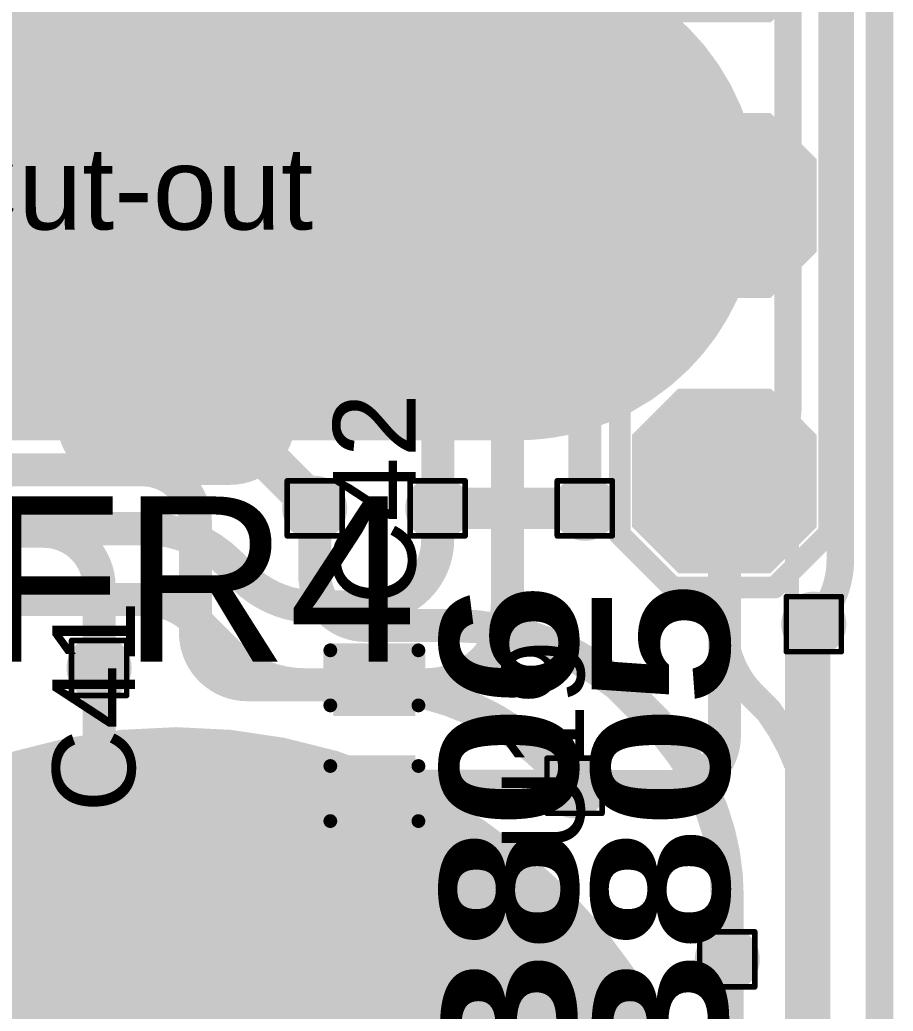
# Model space of a CAD drawing. Header units: inches. Extents: x -17 to 443, y -40 to 218.
# Drawn here: x 3.26 to 11.32, y 6.11 to 15.25 of the extents above; entities that cross this region are included whole.
import ezdxf

# ---------------------------------------------------------------- set-up
doc = ezdxf.new("R2010")
doc.units = ezdxf.units.IN
for name, color, linetype in [('Board Outline', 216, 'Continuous'), ('Bottom Layer', 5, 'Continuous'), ('Bottom Overlay', 54, 'Continuous'), ('Bottom Paste', 16, 'Continuous'), ('Bottom Solder', 6, 'Continuous'), ('Drill Drawing', 1, 'Continuous'), ('Fabrication', 76, 'Continuous'), ('Top Layer', 1, 'Continuous'), ('Top Overlay', 2, 'Continuous'), ('Top Paste', 8, 'Continuous'), ('Top Solder', 216, 'Continuous'), ('Via Holes', 16, 'Continuous')]:
    doc.layers.add(name, color=color, linetype=linetype)
doc.styles.add('Arial', font='', dxfattribs={"height": 0.2})
doc.styles.add('Arial Black_Bold', font='', dxfattribs={"height": 0.2})
doc.styles.get('Arial').set_extended_font_data('Arial')
doc.styles.get('Arial Black_Bold').set_extended_font_data('Arial Black', bold=True)

# ---------------------------------------------------------------- blocks, each defined once
blk = doc.blocks.new('SEMG_PAD_B_64')
at = {"layer": 'Bottom Layer'}
h = blk.add_hatch(color=5, dxfattribs=at)
edge = h.paths.add_edge_path()
edge.add_arc((-2.794e-05, 9.987183479999999), 5.00000016, 0, 360)
h = blk.add_hatch(color=5, dxfattribs=at)
edge = h.paths.add_edge_path()
edge.add_arc((-3.14997338, 0.0128143), 2.09999834, 90, 270)
edge.add_line((-3.14997338, -2.08718404), (3.150029259999999, -2.08718404))
edge.add_arc((3.15002926, 0.0128143), 2.09999834, 270, 450)
edge.add_line((3.15002926, 2.11281264), (-3.14997338, 2.11281264))
at = {"layer": 'Bottom Paste'}
h = blk.add_hatch(color=16, dxfattribs=at)
edge = h.paths.add_edge_path()
edge.add_arc((-2.794e-05, 9.987183479999999), 5.00000016, 0, 360)
h = blk.add_hatch(color=16, dxfattribs=at)
edge = h.paths.add_edge_path()
edge.add_arc((-3.14997338, 0.0128143), 2.09999834, 90, 270)
edge.add_line((-3.14997338, -2.08718404), (3.150029259999999, -2.08718404))
edge.add_arc((3.15002926, 0.0128143), 2.09999834, 270, 450)
edge.add_line((3.15002926, 2.11281264), (-3.14997338, 2.11281264))
at = {"layer": 'Bottom Solder'}
h = blk.add_hatch(color=6, dxfattribs=at)
edge = h.paths.add_edge_path()
edge.add_arc((-2.794e-05, 9.987183479999999), 5.10160016, 0, 360)
h = blk.add_hatch(color=6, dxfattribs=at)
edge = h.paths.add_edge_path()
edge.add_arc((-3.14997338, 0.0128143), 2.20159834, 90, 270)
edge.add_line((-3.14997338, -2.18878404), (3.150029259999999, -2.18878404))
edge.add_arc((3.15002926, 0.0128143), 2.20159834, 270, 450)
edge.add_line((3.15002926, 2.21441264), (-3.14997338, 2.21441264))
at = {"layer": 'Bottom Overlay', "const_width": 0.127}
blk.add_lwpolyline([(-5.68320682, 10.96571086), (-5.68320682, -10.9657134)], dxfattribs=at)
blk = doc.blocks.new('SOIC_8_70')
at = {"layer": 'Top Layer'}
for points in [[(-1.92499996, 2.2049994), (-1.92499996, 1.6050006), (-3.474999399999999, 1.6050006), (-3.474999399999999, 2.2049994)], [(3.474999399999999, 2.2049994), (3.474999399999999, 1.6050006), (1.92499996, 1.6050006), (1.92499996, 2.2049994)], [(-1.92499996, 0.9349994), (-1.92499996, 0.3350006), (-3.474999399999999, 0.3350006), (-3.474999399999999, 0.9349994)], [(3.474999399999999, 0.9349994), (3.474999399999999, 0.3350006), (1.92499996, 0.3350006), (1.92499996, 0.9349994)], [(-1.92499996, -0.3350006), (-1.92499996, -0.9349994), (-3.474999399999999, -0.9349994), (-3.474999399999999, -0.3350006)], [(3.474999399999999, -0.3350006), (3.474999399999999, -0.9349994), (1.92499996, -0.9349994), (1.92499996, -0.3350006)], [(-1.92499996, -1.6050006), (-1.92499996, -2.2049994), (-3.474999399999999, -2.2049994), (-3.474999399999999, -1.6050006)], [(3.474999399999999, -1.6050006), (3.474999399999999, -2.2049994), (1.92499996, -2.2049994), (1.92499996, -1.6050006)]]:
    blk.add_hatch(color=1, dxfattribs=at).paths.add_polyline_path(points)
at = {"layer": 'Top Overlay'}
blk.add_hatch(color=2, dxfattribs=at).paths.add_polyline_path([(-1.82916576, 1.57479492), (-1.49896576, 1.57479492), (-1.49896576, 2.23519492), (-1.82916576, 2.23519492)])
at = {"layer": 'Top Paste'}
for points in [[(-1.92499996, 2.2049994), (-1.92499996, 1.6050006), (-3.474999399999999, 1.6050006), (-3.474999399999999, 2.2049994)], [(3.474999399999999, 2.2049994), (3.474999399999999, 1.6050006), (1.92499996, 1.6050006), (1.92499996, 2.2049994)], [(-1.92499996, 0.9349994), (-1.92499996, 0.3350006), (-3.474999399999999, 0.3350006), (-3.474999399999999, 0.9349994)], [(3.474999399999999, 0.9349994), (3.474999399999999, 0.3350006), (1.92499996, 0.3350006), (1.92499996, 0.9349994)], [(-1.92499996, -0.3350006), (-1.92499996, -0.9349994), (-3.474999399999999, -0.9349994), (-3.474999399999999, -0.3350006)], [(3.474999399999999, -0.3350006), (3.474999399999999, -0.9349994), (1.92499996, -0.9349994), (1.92499996, -0.3350006)], [(-1.92499996, -1.6050006), (-1.92499996, -2.2049994), (-3.474999399999999, -2.2049994), (-3.474999399999999, -1.6050006)], [(3.474999399999999, -1.6050006), (3.474999399999999, -2.2049994), (1.92499996, -2.2049994), (1.92499996, -1.6050006)]]:
    blk.add_hatch(color=8, dxfattribs=at).paths.add_polyline_path(points)
at = {"layer": 'Top Solder'}
for points in [[(-1.82339996, 2.3065994), (-1.82339996, 1.5034006), (-3.5765994, 1.5034006), (-3.5765994, 2.3065994)], [(3.5765994, 2.3065994), (3.5765994, 1.5034006), (1.82339996, 1.5034006), (1.82339996, 2.3065994)], [(-1.82339996, 1.0365994), (-1.82339996, 0.2334006000000001), (-3.5765994, 0.2334005999999999), (-3.5765994, 1.0365994)], [(3.5765994, 1.0365994), (3.5765994, 0.2334006000000001), (1.82339996, 0.2334005999999999), (1.82339996, 1.0365994)], [(-1.82339996, -0.2334005999999999), (-1.82339996, -1.0365994), (-3.5765994, -1.0365994), (-3.5765994, -0.2334006000000001)], [(3.5765994, -0.2334005999999999), (3.5765994, -1.0365994), (1.82339996, -1.0365994), (1.82339996, -0.2334006000000001)], [(-1.82339996, -1.5034006), (-1.82339996, -2.3065994), (-3.5765994, -2.3065994), (-3.5765994, -1.5034006)], [(3.5765994, -1.5034006), (3.5765994, -2.3065994), (1.82339996, -2.3065994), (1.82339996, -1.5034006)]]:
    blk.add_hatch(color=216, dxfattribs=at).paths.add_polyline_path(points)
at = {"layer": 'Top Overlay', "const_width": 0.127}
for points in [[(-1.990598, 2.4892), (-1.990598, 2.3114)], [(-1.990598, 2.4892), (1.990598, 2.4892)], [(1.990598, 2.4892), (1.990598, 2.3114)], [(-3.759199999999999, 2.03199746), (-3.6322, 1.905)], [(-3.759199999999999, 2.03199746), (-3.759199999999999, 1.778)], [(-3.6322, 1.905), (-3.759199999999999, 1.778)], [(-1.990598, -2.3114), (-1.990598, -2.4892)], [(1.990598, -2.3114), (1.990598, -2.4892)], [(-1.990598, -2.4892), (1.990598, -2.4892)]]:
    blk.add_lwpolyline(points, dxfattribs=at)
at = {"layer": 'Top Overlay', "const_width": 0.0635}
for points in [[(-2.022348, 2.4892, 1), (-1.958848, 2.4892, 1)], [(-2.022348, 2.4892, 1), (-1.958848, 2.4892, 1)], [(1.958848, 2.4892, 1), (2.022348, 2.4892, 1)], [(1.958848, 2.4892, 1), (2.022348, 2.4892, 1)], [(-2.022348, 2.3114, 1), (-1.958848, 2.3114, 1)], [(1.958848, 2.3114, 1), (2.022348, 2.3114, 1)], [(-3.79095, 2.03199746, 1), (-3.72745, 2.03199746, 1)], [(-3.79095, 2.03199746, 1), (-3.72745, 2.03199746, 1)], [(-3.663949999999999, 1.905, 1), (-3.600449999999999, 1.905, 1)], [(-3.663949999999999, 1.905, 1), (-3.600449999999999, 1.905, 1)], [(-3.79095, 1.778, 1), (-3.72745, 1.778, 1)], [(-3.79095, 1.778, 1), (-3.72745, 1.778, 1)], [(-2.022348, -2.3114, 1), (-1.958848, -2.3114, 1)], [(1.958848, -2.3114, 1), (2.022348, -2.3114, 1)], [(-2.022348, -2.4892, 1), (-1.958848, -2.4892, 1)], [(-2.022348, -2.4892, 1), (-1.958848, -2.4892, 1)], [(1.958848, -2.4892, 1), (2.022348, -2.4892, 1)], [(1.958848, -2.4892, 1), (2.022348, -2.4892, 1)]]:
    blk.add_lwpolyline(points, format="xyb", close=True, dxfattribs=at)
blk = doc.blocks.new('T____P____SMD_3_P____204')
at = {"layer": 'Top Layer'}
h = blk.add_hatch(color=1, dxfattribs=at)
edge = h.paths.add_edge_path()
edge.add_arc((-0.50000154, 3.04000154), 0.499999, 90, 180)
edge.add_line((-1.00000054, 3.04000154), (-1.00000054, 2.03999846))
edge.add_arc((-0.50000154, 2.03999846), 0.499999, 180, 270)
edge.add_line((-0.5000015400000001, 1.53999946), (0.5000015399999999, 1.53999946))
edge.add_arc((0.50000154, 2.03999846), 0.499999, 270, 360)
edge.add_line((1.00000054, 2.03999846), (1.00000054, 3.04000154))
edge.add_arc((0.50000154, 3.04000154), 0.499999, 0, 90)
edge.add_line((0.50000154, 3.54000054), (-0.50000154, 3.54000054))
h = blk.add_hatch(color=1, dxfattribs=at)
edge = h.paths.add_edge_path()
edge.add_arc((-0.9999992699999999, 0), 1.00000054, 90, 270)
edge.add_line((-0.9999992700000001, -1.00000054), (0.9999992699999997, -1.00000054))
edge.add_arc((0.9999992699999999, 0), 1.00000054, 270, 450)
edge.add_line((0.99999927, 1.00000054), (-0.9999992699999998, 1.00000054))
h = blk.add_hatch(color=1, dxfattribs=at)
edge = h.paths.add_edge_path()
edge.add_arc((-0.50000154, -2.03999846), 0.499999, 90, 180)
edge.add_line((-1.00000054, -2.03999846), (-1.00000054, -3.04000154))
edge.add_arc((-0.50000154, -3.04000154), 0.499999, 180, 270)
edge.add_line((-0.5000015400000001, -3.54000054), (0.5000015399999999, -3.54000054))
edge.add_arc((0.50000154, -3.04000154), 0.499999, 270, 360)
edge.add_line((1.00000054, -3.04000154), (1.00000054, -2.03999846))
edge.add_arc((0.50000154, -2.03999846), 0.499999, 0, 90)
edge.add_line((0.50000154, -1.53999946), (-0.50000154, -1.53999946))
at = {"layer": 'Top Paste'}
h = blk.add_hatch(color=8, dxfattribs=at)
edge = h.paths.add_edge_path()
edge.add_arc((-0.50000154, 3.04000154), 0.499999, 90, 180)
edge.add_line((-1.00000054, 3.04000154), (-1.00000054, 2.03999846))
edge.add_arc((-0.50000154, 2.03999846), 0.499999, 180, 270)
edge.add_line((-0.5000015400000001, 1.53999946), (0.5000015399999999, 1.53999946))
edge.add_arc((0.50000154, 2.03999846), 0.499999, 270, 360)
edge.add_line((1.00000054, 2.03999846), (1.00000054, 3.04000154))
edge.add_arc((0.50000154, 3.04000154), 0.499999, 0, 90)
edge.add_line((0.50000154, 3.54000054), (-0.50000154, 3.54000054))
h = blk.add_hatch(color=8, dxfattribs=at)
edge = h.paths.add_edge_path()
edge.add_arc((-0.9999992699999999, 0), 1.00000054, 90, 270)
edge.add_line((-0.9999992700000001, -1.00000054), (0.9999992699999997, -1.00000054))
edge.add_arc((0.9999992699999999, 0), 1.00000054, 270, 450)
edge.add_line((0.99999927, 1.00000054), (-0.9999992699999998, 1.00000054))
h = blk.add_hatch(color=8, dxfattribs=at)
edge = h.paths.add_edge_path()
edge.add_arc((-0.50000154, -2.03999846), 0.499999, 90, 180)
edge.add_line((-1.00000054, -2.03999846), (-1.00000054, -3.04000154))
edge.add_arc((-0.50000154, -3.04000154), 0.499999, 180, 270)
edge.add_line((-0.5000015400000001, -3.54000054), (0.5000015399999999, -3.54000054))
edge.add_arc((0.50000154, -3.04000154), 0.499999, 270, 360)
edge.add_line((1.00000054, -3.04000154), (1.00000054, -2.03999846))
edge.add_arc((0.50000154, -2.03999846), 0.499999, 0, 90)
edge.add_line((0.50000154, -1.53999946), (-0.50000154, -1.53999946))
at = {"layer": 'Top Solder'}
h = blk.add_hatch(color=216, dxfattribs=at)
edge = h.paths.add_edge_path()
edge.add_arc((-0.50000154, 3.04000154), 0.601599, 90, 180)
edge.add_line((-1.10160054, 3.04000154), (-1.10160054, 2.03999846))
edge.add_arc((-0.50000154, 2.03999846), 0.601599, 180, 270)
edge.add_line((-0.5000015400000001, 1.43839946), (0.5000015399999999, 1.43839946))
edge.add_arc((0.50000154, 2.03999846), 0.601599, 270, 360)
edge.add_line((1.10160054, 2.03999846), (1.10160054, 3.04000154))
edge.add_arc((0.50000154, 3.04000154), 0.601599, 0, 90)
edge.add_line((0.50000154, 3.64160054), (-0.50000154, 3.64160054))
h = blk.add_hatch(color=216, dxfattribs=at)
edge = h.paths.add_edge_path()
edge.add_arc((-0.9999992699999999, 0), 1.10160054, 90, 270)
edge.add_line((-0.9999992700000001, -1.10160054), (0.9999992699999997, -1.10160054))
edge.add_arc((0.9999992699999999, 0), 1.10160054, 270, 450)
edge.add_line((0.99999927, 1.10160054), (-0.9999992699999998, 1.10160054))
h = blk.add_hatch(color=216, dxfattribs=at)
edge = h.paths.add_edge_path()
edge.add_arc((-0.50000154, -2.03999846), 0.601599, 90, 180)
edge.add_line((-1.10160054, -2.03999846), (-1.10160054, -3.04000154))
edge.add_arc((-0.50000154, -3.04000154), 0.601599, 180, 270)
edge.add_line((-0.5000015400000001, -3.64160054), (0.5000015399999999, -3.64160054))
edge.add_arc((0.50000154, -3.04000154), 0.601599, 270, 360)
edge.add_line((1.10160054, -3.04000154), (1.10160054, -2.03999846))
edge.add_arc((0.50000154, -2.03999846), 0.601599, 0, 90)
edge.add_line((0.50000154, -1.43839946), (-0.50000154, -1.43839946))
blk = doc.blocks.new('4_P___SMD_W____CON__205')
at = {"layer": 'Top Layer'}
for points in [[(5.455002424999999, 0.74999977), (4.705002654999999, 0.74999977), (4.33000277, 0.374999885), (4.33000277, -0.374999885), (4.705002654999999, -0.74999977), (5.455002424999999, -0.74999977), (5.830002309999999, -0.374999885), (5.830002309999999, 0.374999885)], [(7.994999885, 0.74999977), (7.245000115, 0.74999977), (6.870000229999999, 0.374999885), (6.870000229999999, -0.374999885), (7.245000115, -0.74999977), (7.994999885, -0.74999977), (8.36999977, -0.374999885), (8.36999977, 0.374999885)]]:
    blk.add_hatch(color=1, dxfattribs=at).paths.add_polyline_path(points)
at = {"layer": 'Top Paste'}
for points in [[(5.455002424999999, 0.74999977), (4.705002654999999, 0.74999977), (4.33000277, 0.374999885), (4.33000277, -0.374999885), (4.705002654999999, -0.74999977), (5.455002424999999, -0.74999977), (5.830002309999999, -0.374999885), (5.830002309999999, 0.374999885)], [(7.994999885, 0.74999977), (7.245000115, 0.74999977), (6.870000229999999, 0.374999885), (6.870000229999999, -0.374999885), (7.245000115, -0.74999977), (7.994999885, -0.74999977), (8.36999977, -0.374999885), (8.36999977, 0.374999885)]]:
    blk.add_hatch(color=8, dxfattribs=at).paths.add_polyline_path(points)
at = {"layer": 'Top Solder'}
for points in [[(2.965799885, 0.85159977), (2.114200115, 0.85159977), (1.68840023, 0.425799885), (1.68840023, -0.425799885), (2.114200115, -0.85159977), (2.965799885, -0.85159977), (3.39159977, -0.425799885), (3.39159977, 0.425799885)], [(5.505802425, 0.85159977), (4.654202655, 0.85159977), (4.22840277, 0.425799885), (4.22840277, -0.425799885), (4.654202655, -0.85159977), (5.505802425, -0.85159977), (5.93160231, -0.425799885), (5.93160231, 0.425799885)], [(8.045799885000001, 0.85159977), (7.194200115, 0.85159977), (6.76840023, 0.425799885), (6.76840023, -0.425799885), (7.194200115, -0.85159977), (8.045799885000001, -0.85159977), (8.47159977, -0.425799885), (8.47159977, 0.425799885)]]:
    blk.add_hatch(color=216, dxfattribs=at).paths.add_polyline_path(points)
at = {"layer": 'Top Overlay', "const_width": 0.1999996}
for points in [[(-0.37974016, 0.9652), (8.101990399999998, 0.9652025399999999)], [(8.60300032, 0.4641900799999999), (8.101990399999998, 0.9652025399999999)], [(8.60300032, -0.4787392), (8.60300032, 0.4641900799999999)], [(8.11653952, -0.9652), (8.60300032, -0.4787392)], [(8.11653952, -0.9652), (-0.49101248, -0.9652)]]:
    blk.add_lwpolyline(points, dxfattribs=at)
at = {"layer": 'Top Overlay', "const_width": 0.0999998}
for points in [[(8.051990499999999, 0.9652025399999999, 1), (8.1519903, 0.9652025399999999, 1)], [(8.051990499999999, 0.9652025399999999, 1), (8.1519903, 0.9652025399999999, 1)], [(8.553000419999998, 0.4641900799999999, 1), (8.65300022, 0.4641900799999999, 1)], [(8.553000419999998, 0.4641900799999999, 1), (8.65300022, 0.4641900799999999, 1)], [(8.553000419999998, -0.4787392, 1), (8.65300022, -0.4787392, 1)], [(8.553000419999998, -0.4787392, 1), (8.65300022, -0.4787392, 1)], [(8.066539619999999, -0.9652, 1), (8.16653942, -0.9652, 1)], [(8.066539619999999, -0.9652, 1), (8.16653942, -0.9652, 1)]]:
    blk.add_lwpolyline(points, format="xyb", close=True, dxfattribs=at)
blk = doc.blocks.new('C___0402_222')
at = {"layer": 'Top Layer'}
for points in [[(-0.6985, -0.3175), (-0.6985, 0.3175), (-0.2412999999999999, 0.3175), (-0.2413, -0.3175)], [(0.2412999999999999, -0.3175), (0.2413, 0.3175), (0.6985, 0.3175), (0.6985, -0.3175)]]:
    blk.add_hatch(color=1, dxfattribs=at).paths.add_polyline_path(points)
at = {"layer": 'Top Paste'}
for points in [[(-0.6985, -0.3175), (-0.6985, 0.3175), (-0.2412999999999999, 0.3175), (-0.2413, -0.3175)], [(0.2412999999999999, -0.3175), (0.2413, 0.3175), (0.6985, 0.3175), (0.6985, -0.3175)]]:
    blk.add_hatch(color=8, dxfattribs=at).paths.add_polyline_path(points)
at = {"layer": 'Top Solder'}
for points in [[(-0.7584998799999999, -0.37749988), (-0.7584998799999999, 0.37749988), (-0.18130012, 0.37749988), (-0.18130012, -0.37749988)], [(0.18130012, -0.37749988), (0.18130012, 0.37749988), (0.7584998799999999, 0.37749988), (0.7584998799999999, -0.37749988)]]:
    blk.add_hatch(color=216, dxfattribs=at).paths.add_polyline_path(points)
at = {"layer": 'Top Overlay', "const_width": 0.127}
for points in [[(-0.7874, 0.4064), (-0.7874, -0.4064)], [(-0.7874, 0.4064), (-0.2794, 0.4064)], [(0.2794, 0.4064), (0.7874, 0.4064)], [(0.7874, 0.4064), (0.7874, -0.4064)], [(-0.7874, -0.4064), (-0.2794, -0.4064)], [(0.2794, -0.4064), (0.7874, -0.4064)]]:
    blk.add_lwpolyline(points, dxfattribs=at)
at = {"layer": 'Top Overlay', "const_width": 0.0635}
for points in [[(-0.8191499999999999, 0.4064, 1), (-0.7556499999999999, 0.4064, 1)], [(-0.8191499999999999, 0.4064, 1), (-0.7556499999999999, 0.4064, 1)], [(-0.31115, 0.4064, 1), (-0.24765, 0.4064, 1)], [(0.24765, 0.4064, 1), (0.31115, 0.4064, 1)], [(0.7556499999999999, 0.4064, 1), (0.8191499999999999, 0.4064, 1)], [(0.7556499999999999, 0.4064, 1), (0.8191499999999999, 0.4064, 1)], [(-0.8191499999999999, -0.4064, 1), (-0.7556499999999999, -0.4064, 1)], [(-0.8191499999999999, -0.4064, 1), (-0.7556499999999999, -0.4064, 1)], [(-0.31115, -0.4064, 1), (-0.24765, -0.4064, 1)], [(0.24765, -0.4064, 1), (0.31115, -0.4064, 1)], [(0.7556499999999999, -0.4064, 1), (0.8191499999999999, -0.4064, 1)], [(0.7556499999999999, -0.4064, 1), (0.8191499999999999, -0.4064, 1)]]:
    blk.add_lwpolyline(points, format="xyb", close=True, dxfattribs=at)

msp = doc.modelspace()

# ---------------------------------------------------------------- hatches: boundary and pattern name
at = {"layer": 'Bottom Layer'}
h = msp.add_hatch(color=5, dxfattribs=at)
edge = h.paths.add_edge_path()
edge.add_arc((5.978204959999999, 10.74695082), 0.2999994, 0, 360)
h = msp.add_hatch(color=5, dxfattribs=at)
edge = h.paths.add_edge_path()
edge.add_arc((7.112934719999999, 10.74695082), 0.2999994, 0, 360)
h = msp.add_hatch(color=5, dxfattribs=at)
edge = h.paths.add_edge_path()
edge.add_arc((8.46992464, 10.74695082), 0.2999994, 0, 360)
h = msp.add_hatch(color=5, dxfattribs=at)
edge = h.paths.add_edge_path()
edge.add_arc((10.58302176, 9.67866746), 0.2999994, 0, 360)
h = msp.add_hatch(color=5, dxfattribs=at)
edge = h.paths.add_edge_path()
edge.add_arc((3.98873218, 9.274639819999999), 0.2999994, 0, 360)
h = msp.add_hatch(color=5, dxfattribs=at)
edge = h.paths.add_edge_path()
edge.add_arc((8.375619519999999, 8.188129420000001), 0.2999994, 0, 360)
h = msp.add_hatch(color=5, dxfattribs=at)
edge = h.paths.add_edge_path()
edge.add_arc((9.784486399999999, 6.5874773), 0.2999994, 0, 360)
at = {"layer": 'Top Layer'}
h = msp.add_hatch(color=1, dxfattribs=at)
edge = h.paths.add_edge_path()
edge.add_arc((5.978204959999999, 10.74695082), 0.2999994, 0, 360)
h = msp.add_hatch(color=1, dxfattribs=at)
edge = h.paths.add_edge_path()
edge.add_arc((7.112934719999999, 10.74695082), 0.2999994, 0, 360)
h = msp.add_hatch(color=1, dxfattribs=at)
edge = h.paths.add_edge_path()
edge.add_arc((8.46992464, 10.74695082), 0.2999994, 0, 360)
h = msp.add_hatch(color=1, dxfattribs=at)
edge = h.paths.add_edge_path()
edge.add_arc((10.58302176, 9.67866746), 0.2999994, 0, 360)
h = msp.add_hatch(color=1, dxfattribs=at)
edge = h.paths.add_edge_path()
edge.add_arc((3.98873218, 9.274639819999999), 0.2999994, 0, 360)
h = msp.add_hatch(color=1, dxfattribs=at)
edge = h.paths.add_edge_path()
edge.add_arc((8.375619519999999, 8.188129420000001), 0.2999994, 0, 360)
h = msp.add_hatch(color=1, dxfattribs=at)
edge = h.paths.add_edge_path()
edge.add_arc((9.784486399999999, 6.5874773), 0.2999994, 0, 360)
at = {"layer": 'Via Holes'}
h = msp.add_hatch(color=7, dxfattribs=at)
edge = h.paths.add_edge_path()
edge.add_arc((5.978204959999999, 10.74695082), 0.1499997, 0, 360)
h = msp.add_hatch(color=7, dxfattribs=at)
edge = h.paths.add_edge_path()
edge.add_arc((7.112934719999999, 10.74695082), 0.1499997, 0, 360)
h = msp.add_hatch(color=7, dxfattribs=at)
edge = h.paths.add_edge_path()
edge.add_arc((8.46992464, 10.74695082), 0.1499997, 0, 360)
h = msp.add_hatch(color=7, dxfattribs=at)
edge = h.paths.add_edge_path()
edge.add_arc((10.58302176, 9.67866746), 0.1499997, 0, 360)
h = msp.add_hatch(color=7, dxfattribs=at)
edge = h.paths.add_edge_path()
edge.add_arc((3.98873218, 9.274639819999999), 0.1499997, 0, 360)
h = msp.add_hatch(color=7, dxfattribs=at)
edge = h.paths.add_edge_path()
edge.add_arc((8.375619519999999, 8.188129420000001), 0.1499997, 0, 360)
h = msp.add_hatch(color=7, dxfattribs=at)
edge = h.paths.add_edge_path()
edge.add_arc((9.784486399999999, 6.5874773), 0.1499997, 0, 360)

# ---------------------------------------------------------------- linework, layer by layer
at = {"layer": 'Board Outline', "const_width": 0.127}
msp.add_lwpolyline([(11.18839012, 24.50406326), (11.18842568, 2.64831068)], dxfattribs=at)
msp.add_lwpolyline([(11.18839012, 24.50406326), (11.18842568, 2.64831068)], dxfattribs=at)
at = {"layer": 'Bottom Layer'}
for points, const_width in [([(10.82775584, 10.26950702), (10.82775584, 23.136987)], 0.254), ([(10.34515584, 11.69479246), (10.34515584, 16.9992929)], 0.254), ([(9.9969193, 11.0942501), (10.16675132, 11.26408212)], 0.254), ([(0.6334201199999999, 11.1017177), (4.39031126, 11.1017177)], 0.3048), ([(9.996726259999999, 11.09405706), (9.9969193, 11.0942501)], 0.254), ([(5.978204959999999, 10.13830586), (5.978204959999999, 10.74695082)], 0.3048), ([(7.112934719999999, 10.74695082), (8.46992464, 10.74695082)], 0.3809999999999999), ([(4.87773472, 9.59917308), (4.87773472, 10.61429424)], 0.3048), ([(-0.7983092999999999, 10.53503862), (3.47854016, 10.53503862)], 0.3048), ([(9.75855808, 9.65439776), (9.75855808, 10.51879532)], 0.254), ([(3.98873218, 9.274639819999999), (3.98873218, 10.0248466)], 0.3048), ([(6.44989312, 9.6666177), (7.242545839999999, 9.6666177)], 0.3048), ([(9.75855554, 9.65264008), (9.75855808, 9.65439776)], 0.254), ([(5.35679396, 9.120113839999998), (6.39153154, 9.120113839999998)], 0.3048), ([(8.782123659999998, 9.120116379999999), (8.782126199999999, 9.120113839999998)], 0.3048), ([(8.782126199999999, 9.120113839999998), (9.10931376, 8.79292628)], 0.3048), ([(10.0183315, 9.025478519999998), (10.01953292, 9.02428218)], 0.254), ([(10.01953292, 9.02428218), (10.1667564, 8.8770587)], 0.254), ([(8.18758332, 8.37616562), (8.375619519999999, 8.188129420000001)], 0.3048), ([(10.58302176, 2.27614734), (10.58302176, 7.61054358)], 0.254), ([(9.784486399999999, 6.5874773), (9.784486399999999, 7.162916839999999)], 0.3048)]:
    msp.add_lwpolyline(points, dxfattribs=dict(at, const_width=const_width))
for points, const_width in [([(10.34515584, 11.69479246, -0.1989103420480255), (10.16675132, 11.26408212)], 0.254), ([(4.39031126, 11.1017177, -0.4142135623730951), (4.87773472, 10.61429424)], 0.3048), ([(9.75855808, 10.51879532, -0.1988251865541355), (9.996726259999999, 11.09405706)], 0.254), ([(9.996726259999999, 11.09405706, -8.36824124904e-05), (9.9969193, 11.0942501)], 0.254), ([(3.47854016, 10.53503862, -0.4142135623730951), (3.98873218, 10.0248466)], 0.3048), ([(10.82775584, 10.26950702, -0.1042756460809792), (10.75662568, 9.93215184)], 0.254), ([(6.44989312, 9.6666177, -0.4142135623730951), (5.978204959999999, 10.13830586)], 0.3048), ([(10.75662568, 9.93215184, -0.0927136805034072), (10.58302176, 9.67866746)], 0.254), ([(7.242545839999999, 9.6666177, -0.1722197869169478), (8.782123659999998, 9.120116379999999)], 0.3048), ([(5.35679396, 9.120113839999998, -0.4142135623730951), (4.87773472, 9.59917308)], 0.3048), ([(10.0183315, 9.025478519999998, -0.1989133296493446), (9.75855554, 9.65264008)], 0.254), ([(6.39153154, 9.120113839999998, -0.0611420809850349), (7.005810219999999, 9.04471648)], 0.3048), ([(7.005810219999999, 9.04471648, -0.1361148687838796), (8.18758332, 8.37616562)], 0.3048), ([(10.1667564, 8.8770587, -0.1601212629249966), (10.58302176, 7.61054358)], 0.254), ([(9.10931376, 8.792923739999999, -0.198912367379658), (9.784486399999999, 7.162916839999999)], 0.3048)]:
    msp.add_lwpolyline(points, format="xyb", dxfattribs=dict(at, const_width=const_width))
for points, const_width in [([(10.28165584, 11.69479246, 1), (10.40865584, 11.69479246, 1)], 0.127), ([(10.28165584, 11.69479246, 1), (10.40865584, 11.69479246, 1)], 0.127), ([(10.10325132, 11.26408212, 1), (10.23025132, 11.26408212, 1)], 0.127), ([(10.10325132, 11.26408212, 1), (10.23025132, 11.26408212, 1)], 0.127), ([(4.31411126, 11.1017177, 1), (4.46651126, 11.1017177, 1)], 0.1524), ([(4.31411126, 11.1017177, 1), (4.46651126, 11.1017177, 1)], 0.1524), ([(9.933226259999998, 11.09405706, 1), (10.06022626, 11.09405706, 1)], 0.127), ([(9.933226259999998, 11.09405706, 1), (10.06022626, 11.09405706, 1)], 0.127), ([(9.933226259999998, 11.09405706, 1), (10.06022626, 11.09405706, 1)], 0.127), ([(9.9334193, 11.0942501, 1), (10.0604193, 11.0942501, 1)], 0.127), ([(9.9334193, 11.0942501, 1), (10.0604193, 11.0942501, 1)], 0.127), ([(9.9334193, 11.0942501, 1), (10.0604193, 11.0942501, 1)], 0.127), ([(5.902004959999999, 10.74695082, 1), (6.054404959999999, 10.74695082, 1)], 0.1524), ([(7.017684719999999, 10.74695082, 1), (7.208184719999999, 10.74695082, 1)], 0.1905), ([(8.374674639999999, 10.74695082, 1), (8.56517464, 10.74695082, 1)], 0.1905), ([(4.80153472, 10.61429424, 1), (4.95393472, 10.61429424, 1)], 0.1524), ([(4.80153472, 10.61429424, 1), (4.95393472, 10.61429424, 1)], 0.1524), ([(3.40234016, 10.53503862, 1), (3.55474016, 10.53503862, 1)], 0.1524), ([(3.40234016, 10.53503862, 1), (3.55474016, 10.53503862, 1)], 0.1524), ([(9.695058079999999, 10.51879532, 1), (9.82205808, 10.51879532, 1)], 0.127), ([(9.695058079999999, 10.51879532, 1), (9.82205808, 10.51879532, 1)], 0.127), ([(10.76425584, 10.26950702, 1), (10.89125584, 10.26950702, 1)], 0.127), ([(10.76425584, 10.26950702, 1), (10.89125584, 10.26950702, 1)], 0.127), ([(5.902004959999999, 10.13830586, 1), (6.054404959999999, 10.13830586, 1)], 0.1524), ([(5.902004959999999, 10.13830586, 1), (6.054404959999999, 10.13830586, 1)], 0.1524), ([(3.91253218, 10.0248466, 1), (4.06493218, 10.0248466, 1)], 0.1524), ([(3.91253218, 10.0248466, 1), (4.06493218, 10.0248466, 1)], 0.1524), ([(10.69312568, 9.93215184, 1), (10.82012568, 9.93215184, 1)], 0.127), ([(10.69312568, 9.93215184, 1), (10.82012568, 9.93215184, 1)], 0.127), ([(6.37369312, 9.6666177, 1), (6.52609312, 9.6666177, 1)], 0.1524), ([(6.37369312, 9.6666177, 1), (6.52609312, 9.6666177, 1)], 0.1524), ([(7.166345839999999, 9.6666177, 1), (7.318745839999999, 9.6666177, 1)], 0.1524), ([(7.166345839999999, 9.6666177, 1), (7.318745839999999, 9.6666177, 1)], 0.1524), ([(10.51952176, 9.67866746, 1), (10.64652176, 9.67866746, 1)], 0.127), ([(4.80153472, 9.59917308, 1), (4.95393472, 9.59917308, 1)], 0.1524), ([(4.80153472, 9.59917308, 1), (4.95393472, 9.59917308, 1)], 0.1524), ([(9.69505554, 9.65264008, 1), (9.82205554, 9.65264008, 1)], 0.127), ([(9.69505554, 9.65264008, 1), (9.82205554, 9.65264008, 1)], 0.127), ([(9.695058079999999, 9.65439776, 1), (9.82205808, 9.65439776, 1)], 0.127), ([(9.695058079999999, 9.65439776, 1), (9.82205808, 9.65439776, 1)], 0.127), ([(3.91253218, 9.274639819999999, 1), (4.06493218, 9.274639819999999, 1)], 0.1524), ([(5.28059396, 9.120113839999998, 1), (5.432993959999999, 9.120113839999998, 1)], 0.1524), ([(5.28059396, 9.120113839999998, 1), (5.432993959999999, 9.120113839999998, 1)], 0.1524), ([(6.31533154, 9.120113839999998, 1), (6.46773154, 9.120113839999998, 1)], 0.1524), ([(6.31533154, 9.120113839999998, 1), (6.46773154, 9.120113839999998, 1)], 0.1524), ([(8.70592366, 9.120116379999999, 1), (8.858323659999998, 9.120116379999999, 1)], 0.1524), ([(8.70592366, 9.120116379999999, 1), (8.858323659999998, 9.120116379999999, 1)], 0.1524), ([(8.705926199999999, 9.120113839999998, 1), (8.858326199999999, 9.120113839999998, 1)], 0.1524), ([(8.705926199999999, 9.120113839999998, 1), (8.858326199999999, 9.120113839999998, 1)], 0.1524), ([(6.929610219999999, 9.04471648, 1), (7.082010219999999, 9.04471648, 1)], 0.1524), ([(6.929610219999999, 9.04471648, 1), (7.082010219999999, 9.04471648, 1)], 0.1524), ([(9.9548315, 9.025478519999998, 1), (10.0818315, 9.025478519999998, 1)], 0.127), ([(9.9548315, 9.025478519999998, 1), (10.0818315, 9.025478519999998, 1)], 0.127), ([(9.956032919999998, 9.02428218, 1), (10.08303292, 9.02428218, 1)], 0.127), ([(9.956032919999998, 9.02428218, 1), (10.08303292, 9.02428218, 1)], 0.127), ([(10.1032564, 8.8770587, 1), (10.2302564, 8.8770587, 1)], 0.127), ([(10.1032564, 8.8770587, 1), (10.2302564, 8.8770587, 1)], 0.127), ([(9.033113759999999, 8.79292628, 1), (9.18551376, 8.79292628, 1)], 0.1524), ([(9.033113759999999, 8.792923739999999, 1), (9.18551376, 8.792923739999999, 1)], 0.1524), ([(8.11138332, 8.37616562, 1), (8.26378332, 8.37616562, 1)], 0.1524), ([(8.11138332, 8.37616562, 1), (8.26378332, 8.37616562, 1)], 0.1524), ([(8.299419519999999, 8.188129420000001, 1), (8.451819519999999, 8.188129420000001, 1)], 0.1524), ([(10.51952176, 7.61054358, 1), (10.64652176, 7.61054358, 1)], 0.127), ([(10.51952176, 7.61054358, 1), (10.64652176, 7.61054358, 1)], 0.127), ([(9.708286399999999, 7.162916839999999, 1), (9.860686399999999, 7.162916839999999, 1)], 0.1524), ([(9.708286399999999, 7.162916839999999, 1), (9.860686399999999, 7.162916839999999, 1)], 0.1524), ([(9.708286399999999, 6.5874773, 1), (9.860686399999999, 6.5874773, 1)], 0.1524)]:
    msp.add_lwpolyline(points, format="xyb", close=True, dxfattribs=dict(at, const_width=const_width))
at = {"layer": 'Drill Drawing', "const_width": 0.0508}
for points in [[(5.72420496, 11.00095082), (6.23220496, 11.00095082)], [(5.72420496, 10.49295082), (5.72420496, 11.00095082)], [(6.23220496, 10.49295082), (6.23220496, 11.00095082)], [(6.858934720000001, 11.00095082), (7.366934719999999, 11.00095082)], [(6.858934720000001, 10.49295082), (6.858934720000001, 11.00095082)], [(7.366934719999999, 10.49295082), (7.366934719999999, 11.00095082)], [(8.21592464, 11.00095082), (8.723924639999998, 11.00095082)], [(8.21592464, 10.49295082), (8.21592464, 11.00095082)], [(8.723924639999998, 10.49295082), (8.723924639999998, 11.00095082)], [(5.72420496, 10.49295082), (6.23220496, 10.49295082)], [(6.858934720000001, 10.49295082), (7.366934719999999, 10.49295082)], [(8.21592464, 10.49295082), (8.723924639999998, 10.49295082)], [(10.32902176, 9.93266746), (10.83702176, 9.93266746)], [(10.32902176, 9.424667459999998), (10.32902176, 9.93266746)], [(10.83702176, 9.424667459999998), (10.83702176, 9.93266746)], [(3.73473218, 9.52863982), (4.24273218, 9.52863982)], [(3.73473218, 9.02063982), (3.73473218, 9.52863982)], [(4.24273218, 9.02063982), (4.24273218, 9.52863982)], [(10.32902176, 9.424667459999998), (10.83702176, 9.424667459999998)], [(3.73473218, 9.02063982), (4.24273218, 9.02063982)], [(8.12161952, 8.442129419999999), (8.62961952, 8.442129419999999)], [(8.12161952, 7.93412942), (8.12161952, 8.442129419999999)], [(8.62961952, 7.93412942), (8.62961952, 8.442129419999999)], [(8.12161952, 7.93412942), (8.62961952, 7.93412942)], [(9.5304864, 6.8414773), (10.0384864, 6.8414773)], [(9.5304864, 6.333477299999999), (9.5304864, 6.8414773)], [(10.0384864, 6.333477299999999), (10.0384864, 6.8414773)], [(9.5304864, 6.333477299999999), (10.0384864, 6.333477299999999)]]:
    msp.add_lwpolyline(points, dxfattribs=at)
at = {"layer": 'Drill Drawing', "const_width": 0.0254}
for points in [[(5.711504959999999, 11.00095082, 1), (5.736904959999999, 11.00095082, 1)], [(5.711504959999999, 11.00095082, 1), (5.736904959999999, 11.00095082, 1)], [(6.21950496, 11.00095082, 1), (6.24490496, 11.00095082, 1)], [(6.21950496, 11.00095082, 1), (6.24490496, 11.00095082, 1)], [(6.84623472, 11.00095082, 1), (6.87163472, 11.00095082, 1)], [(6.84623472, 11.00095082, 1), (6.87163472, 11.00095082, 1)], [(7.354234719999999, 11.00095082, 1), (7.379634719999999, 11.00095082, 1)], [(7.354234719999999, 11.00095082, 1), (7.379634719999999, 11.00095082, 1)], [(8.20322464, 11.00095082, 1), (8.22862464, 11.00095082, 1)], [(8.20322464, 11.00095082, 1), (8.22862464, 11.00095082, 1)], [(8.71122464, 11.00095082, 1), (8.736624639999999, 11.00095082, 1)], [(8.71122464, 11.00095082, 1), (8.736624639999999, 11.00095082, 1)], [(5.711504959999999, 10.49295082, 1), (5.736904959999999, 10.49295082, 1)], [(5.711504959999999, 10.49295082, 1), (5.736904959999999, 10.49295082, 1)], [(6.21950496, 10.49295082, 1), (6.24490496, 10.49295082, 1)], [(6.21950496, 10.49295082, 1), (6.24490496, 10.49295082, 1)], [(6.84623472, 10.49295082, 1), (6.87163472, 10.49295082, 1)], [(6.84623472, 10.49295082, 1), (6.87163472, 10.49295082, 1)], [(7.354234719999999, 10.49295082, 1), (7.379634719999999, 10.49295082, 1)], [(7.354234719999999, 10.49295082, 1), (7.379634719999999, 10.49295082, 1)], [(8.20322464, 10.49295082, 1), (8.22862464, 10.49295082, 1)], [(8.20322464, 10.49295082, 1), (8.22862464, 10.49295082, 1)], [(8.71122464, 10.49295082, 1), (8.736624639999999, 10.49295082, 1)], [(8.71122464, 10.49295082, 1), (8.736624639999999, 10.49295082, 1)], [(10.31632176, 9.93266746, 1), (10.34172176, 9.93266746, 1)], [(10.31632176, 9.93266746, 1), (10.34172176, 9.93266746, 1)], [(10.82432176, 9.93266746, 1), (10.84972176, 9.93266746, 1)], [(10.82432176, 9.93266746, 1), (10.84972176, 9.93266746, 1)], [(3.72203218, 9.52863982, 1), (3.74743218, 9.52863982, 1)], [(3.72203218, 9.52863982, 1), (3.74743218, 9.52863982, 1)], [(4.23003218, 9.52863982, 1), (4.25543218, 9.52863982, 1)], [(4.23003218, 9.52863982, 1), (4.25543218, 9.52863982, 1)], [(10.31632176, 9.424667459999998, 1), (10.34172176, 9.424667459999998, 1)], [(10.31632176, 9.424667459999998, 1), (10.34172176, 9.424667459999998, 1)], [(10.82432176, 9.424667459999998, 1), (10.84972176, 9.424667459999998, 1)], [(10.82432176, 9.424667459999998, 1), (10.84972176, 9.424667459999998, 1)], [(3.72203218, 9.02063982, 1), (3.74743218, 9.02063982, 1)], [(3.72203218, 9.02063982, 1), (3.74743218, 9.02063982, 1)], [(4.23003218, 9.02063982, 1), (4.25543218, 9.02063982, 1)], [(4.23003218, 9.02063982, 1), (4.25543218, 9.02063982, 1)], [(8.108919519999999, 8.442129419999999, 1), (8.13431952, 8.442129419999999, 1)], [(8.108919519999999, 8.442129419999999, 1), (8.13431952, 8.442129419999999, 1)], [(8.61691952, 8.442129419999999, 1), (8.64231952, 8.442129419999999, 1)], [(8.61691952, 8.442129419999999, 1), (8.64231952, 8.442129419999999, 1)], [(8.108919519999999, 7.93412942, 1), (8.13431952, 7.93412942, 1)], [(8.108919519999999, 7.93412942, 1), (8.13431952, 7.93412942, 1)], [(8.61691952, 7.93412942, 1), (8.64231952, 7.93412942, 1)], [(8.61691952, 7.93412942, 1), (8.64231952, 7.93412942, 1)], [(9.517786399999999, 6.8414773, 1), (9.5431864, 6.8414773, 1)], [(9.517786399999999, 6.8414773, 1), (9.5431864, 6.8414773, 1)], [(10.0257864, 6.8414773, 1), (10.0511864, 6.8414773, 1)], [(10.0257864, 6.8414773, 1), (10.0511864, 6.8414773, 1)], [(9.517786399999999, 6.333477299999999, 1), (9.5431864, 6.333477299999999, 1)], [(9.517786399999999, 6.333477299999999, 1), (9.5431864, 6.333477299999999, 1)], [(10.0257864, 6.333477299999999, 1), (10.0511864, 6.333477299999999, 1)], [(10.0257864, 6.333477299999999, 1), (10.0511864, 6.333477299999999, 1)]]:
    msp.add_lwpolyline(points, format="xyb", close=True, dxfattribs=at)
at = {"layer": 'Fabrication', "const_width": 0.254}
for points in [[(11.18839012, 24.50406326), (11.18842568, 2.64831068)], [(1.54503374, 11.50180834), (7.8530323, 11.50180834)]]:
    msp.add_lwpolyline(points, dxfattribs=at)
for points in [[(7.8530323, 15.7018101, -0.198912367379658), (9.33795694, 15.08673386)], [(9.33795694, 15.08673386, -0.198912367379658), (9.95303318, 13.60180922)], [(9.95303318, 13.60180922, -0.198912367379658), (9.33795694, 12.11688458)], [(9.33795694, 12.11688458, -0.198912367379658), (7.8530323, 11.50180834)]]:
    msp.add_lwpolyline(points, format="xyb", dxfattribs=at)
at = {"layer": 'Fabrication'}
for points, const_width in [([(9.27445694, 15.08673386, 1), (9.40145694, 15.08673386, 1)], 0.127), ([(9.27445694, 15.08673386, 1), (9.40145694, 15.08673386, 1)], 0.127), ([(9.88953318, 13.60180922, 1), (10.01653318, 13.60180922, 1)], 0.127), ([(9.88953318, 13.60180922, 1), (10.01653318, 13.60180922, 1)], 0.127), ([(9.27445694, 12.11688458, 1), (9.40145694, 12.11688458, 1)], 0.127), ([(9.27445694, 12.11688458, 1), (9.40145694, 12.11688458, 1)], 0.127), ([(7.7895323, 11.50180834, 1), (7.9165323, 11.50180834, 1)], 0.127), ([(7.7895323, 11.50180834, 1), (7.9165323, 11.50180834, 1)], 0.127), ([(9.69903318, 3.6018089, 1), (-0.30096714, 3.6018089, 1)], 0.254)]:
    msp.add_lwpolyline(points, format="xyb", close=True, dxfattribs=dict(at, const_width=const_width))
at = {"layer": 'Top Layer'}
for points, const_width in [([(7.112934719999999, 10.74695082), (7.112934719999999, 21.96221414)], 0.3048), ([(6.424208640000001, 14.6000597), (6.424208640000001, 16.7139239)], 0.3048), ([(7.75587984, 9.869340179999998), (7.75587984, 14.97362258)], 0.3048), ([(2.1262086, 14.56683904), (4.60708502, 14.56683904)], 0.3809999999999999), ([(4.69906096, 14.6049365), (4.84932482, 14.6049365)], 0.3048), ([(8.793358079999999, 13.53965034), (9.494926399999999, 13.53965034)], 0.3048), ([(9.626742239999999, 13.4078345), (9.75855808, 13.53965034)], 0.3048), ([(8.46992464, 10.74695082), (8.46992464, 13.2162169)], 0.3048), ([(4.69906096, 12.04551566), (5.978204959999999, 10.76637166)], 0.3809999999999999), ([(4.69906096, 12.04551566), (4.69906096, 12.0649365)], 0.3048), ([(9.75855808, 8.64997762), (9.75855808, 10.99965034)], 0.3048), ([(5.978204959999999, 10.74695082), (5.978204959999999, 10.76637166)], 0.3048), ([(7.112934719999999, 10.45837126), (7.112934719999999, 10.74695082)], 0.3048), ([(8.46992464, 10.73390538), (8.46992464, 10.74695082)], 0.3048), ([(2.72486628, 10.55949374), (4.41277248, 10.55949628)], 0.3048), ([(5.19914886, 10.23376922), (5.317009939999999, 10.11590814)], 0.3048), ([(2.71873472, 9.90483922), (4.41277502, 9.90483922)], 0.3048), ([(5.984770859999999, 9.8393123), (6.49387576, 9.8393123)], 0.3048), ([(4.87773472, 9.712246259999999), (5.17837166, 9.41160932)], 0.3048), ([(10.58302176, 3.75076466), (10.58302176, 9.67866746)], 0.3048), ([(3.98873218, 6.5874773), (3.98873218, 9.274639819999999)], 0.3048), ([(5.88267302, 9.119877619999999), (6.52873726, 9.119877619999999)], 0.3048), ([(6.52873726, 9.119877619999999), (7.00641728, 9.119877619999999)], 0.3048), ([(6.52873726, 6.5874773), (6.52873726, 8.12927762)], 0.508), ([(6.52873726, 8.18007762), (6.53276316, 8.18410352)], 0.3048), ([(6.53276316, 8.18410352), (8.371593619999999, 8.18410352)], 0.3048), ([(8.371593619999999, 8.18410352), (8.375619519999999, 8.188129420000001)], 0.3048), ([(8.375619519999999, 8.188129420000001), (8.38367132, 8.18007762)], 0.3048), ([(8.38367132, 8.18007762), (9.28865808, 8.18007762)], 0.3048), ([(5.25873472, 3.81430276), (5.25873472, 6.5874773)], 0.3048), ([(9.784486399999999, 5.053114099999999), (9.784486399999999, 6.5874773)], 0.3048)]:
    msp.add_lwpolyline(points, dxfattribs=dict(at, const_width=const_width))
at = {"layer": 'Top Layer', "const_width": 0.3048}
for points in [[(7.75587984, 14.97362258, -0.198912367379658), (8.03994328, 15.65941242)], [(6.2458981, 15.4576526, -0.1567261152700714), (5.56661574, 14.77837024)], [(5.56661574, 14.77837024, -0.1065885442681484), (4.92736124, 14.60687706)], [(4.92736124, 14.60687706, -0.0124318242575457), (4.84932482, 14.6049365)], [(8.46992464, 13.2162169, -0.4142135623730951), (8.793358079999999, 13.53965034)], [(9.494926399999999, 13.53965034, -0.4142135623730951), (9.626742239999999, 13.4078345)], [(4.41277502, 10.55949628, -0.0002480177905535), (4.41387738, 10.55949628)], [(4.41387738, 10.55949628, -0.1986545492041386), (5.19914886, 10.23376922)], [(7.112934719999999, 10.45837126, -0.4142135623730951), (6.49387576, 9.8393123)], [(5.984770859999999, 9.8393123, -0.198912367379658), (5.317009939999999, 10.11590814)], [(4.41277502, 9.90483922, -0.1986456521000597), (4.8772572, 9.71272378)], [(7.75587984, 9.869340179999998, -0.4142135623730951), (7.00641728, 9.119877619999999)], [(4.8772572, 9.71272378, -0.0002565771278089), (4.87773472, 9.712246259999999)], [(5.88267302, 9.119877619999999, -0.198912367379658), (5.178374199999999, 9.41160932)], [(9.75855808, 8.64997762, -0.4142135623730951), (9.28865808, 8.18007762)]]:
    msp.add_lwpolyline(points, format="xyb", dxfattribs=at)
at = {"layer": 'Top Layer'}
for points, const_width in [([(7.679679839999999, 14.97362258, 1), (7.83207984, 14.97362258, 1)], 0.1524), ([(7.679679839999999, 14.97362258, 1), (7.83207984, 14.97362258, 1)], 0.1524), ([(5.49041574, 14.77837024, 1), (5.64281574, 14.77837024, 1)], 0.1524), ([(5.49041574, 14.77837024, 1), (5.64281574, 14.77837024, 1)], 0.1524), ([(4.511835019999999, 14.56683904, 1), (4.70233502, 14.56683904, 1)], 0.1905), ([(4.62286096, 14.6049365, 1), (4.77526096, 14.6049365, 1)], 0.1524), ([(4.77312482, 14.6049365, 1), (4.92552482, 14.6049365, 1)], 0.1524), ([(4.77312482, 14.6049365, 1), (4.92552482, 14.6049365, 1)], 0.1524), ([(4.85116124, 14.60687706, 1), (5.00356124, 14.60687706, 1)], 0.1524), ([(4.85116124, 14.60687706, 1), (5.00356124, 14.60687706, 1)], 0.1524), ([(6.34800864, 14.6000597, 1), (6.500408640000001, 14.6000597, 1)], 0.1524), ([(8.717158079999999, 13.53965034, 1), (8.86955808, 13.53965034, 1)], 0.1524), ([(8.717158079999999, 13.53965034, 1), (8.86955808, 13.53965034, 1)], 0.1524), ([(9.418726399999999, 13.53965034, 1), (9.571126399999999, 13.53965034, 1)], 0.1524), ([(9.418726399999999, 13.53965034, 1), (9.571126399999999, 13.53965034, 1)], 0.1524), ([(9.68235808, 13.53965034, 1), (9.83475808, 13.53965034, 1)], 0.1524), ([(9.550542239999999, 13.4078345, 1), (9.702942239999999, 13.4078345, 1)], 0.1524), ([(9.550542239999999, 13.4078345, 1), (9.702942239999999, 13.4078345, 1)], 0.1524), ([(8.39372464, 13.2162169, 1), (8.54612464, 13.2162169, 1)], 0.1524), ([(8.39372464, 13.2162169, 1), (8.54612464, 13.2162169, 1)], 0.1524), ([(4.60381096, 12.04551566, 1), (4.79431096, 12.04551566, 1)], 0.1905), ([(4.62286096, 12.0649365, 1), (4.77526096, 12.0649365, 1)], 0.1524), ([(4.62286096, 12.04551566, 1), (4.77526096, 12.04551566, 1)], 0.1524), ([(9.68235808, 10.99965034, 1), (9.83475808, 10.99965034, 1)], 0.1524), ([(5.882954959999999, 10.76637166, 1), (6.073454959999999, 10.76637166, 1)], 0.1905), ([(5.902004959999999, 10.76637166, 1), (6.054404959999999, 10.76637166, 1)], 0.1524), ([(5.902004959999999, 10.74695082, 1), (6.054404959999999, 10.74695082, 1)], 0.1524), ([(7.03673472, 10.74695082, 1), (7.189134719999999, 10.74695082, 1)], 0.1524), ([(7.03673472, 10.74695082, 1), (7.189134719999999, 10.74695082, 1)], 0.1524), ([(8.39372464, 10.74695082, 1), (8.54612464, 10.74695082, 1)], 0.1524), ([(8.39372464, 10.74695082, 1), (8.54612464, 10.74695082, 1)], 0.1524), ([(8.39372464, 10.73390538, 1), (8.54612464, 10.73390538, 1)], 0.1524), ([(4.33657248, 10.55949628, 1), (4.48897248, 10.55949628, 1)], 0.1524), ([(4.33657502, 10.55949628, 1), (4.48897502, 10.55949628, 1)], 0.1524), ([(4.33767738, 10.55949628, 1), (4.49007738, 10.55949628, 1)], 0.1524), ([(4.33767738, 10.55949628, 1), (4.49007738, 10.55949628, 1)], 0.1524), ([(7.03673472, 10.45837126, 1), (7.189134719999999, 10.45837126, 1)], 0.1524), ([(7.03673472, 10.45837126, 1), (7.189134719999999, 10.45837126, 1)], 0.1524), ([(5.12294886, 10.23376922, 1), (5.27534886, 10.23376922, 1)], 0.1524), ([(5.12294886, 10.23376922, 1), (5.27534886, 10.23376922, 1)], 0.1524), ([(5.240809939999999, 10.11590814, 1), (5.393209939999999, 10.11590814, 1)], 0.1524), ([(5.240809939999999, 10.11590814, 1), (5.393209939999999, 10.11590814, 1)], 0.1524), ([(4.33657502, 9.90483922, 1), (4.48897502, 9.90483922, 1)], 0.1524), ([(4.33657502, 9.90483922, 1), (4.48897502, 9.90483922, 1)], 0.1524), ([(5.908570859999999, 9.8393123, 1), (6.060970859999999, 9.8393123, 1)], 0.1524), ([(5.908570859999999, 9.8393123, 1), (6.060970859999999, 9.8393123, 1)], 0.1524), ([(6.41767576, 9.8393123, 1), (6.57007576, 9.8393123, 1)], 0.1524), ([(6.41767576, 9.8393123, 1), (6.57007576, 9.8393123, 1)], 0.1524), ([(7.679679839999999, 9.869340179999998, 1), (7.83207984, 9.869340179999998, 1)], 0.1524), ([(7.679679839999999, 9.869340179999998, 1), (7.83207984, 9.869340179999998, 1)], 0.1524), ([(4.8010572, 9.71272378, 1), (4.9534572, 9.71272378, 1)], 0.1524), ([(4.8010572, 9.71272378, 1), (4.9534572, 9.71272378, 1)], 0.1524), ([(4.80153472, 9.712246259999999, 1), (4.95393472, 9.712246259999999, 1)], 0.1524), ([(4.80153472, 9.712246259999999, 1), (4.95393472, 9.712246259999999, 1)], 0.1524), ([(10.50682176, 9.67866746, 1), (10.65922176, 9.67866746, 1)], 0.1524), ([(5.10217166, 9.41160932, 1), (5.25457166, 9.41160932, 1)], 0.1524), ([(5.102174199999999, 9.41160932, 1), (5.2545742, 9.41160932, 1)], 0.1524), ([(3.91253218, 9.274639819999999, 1), (4.06493218, 9.274639819999999, 1)], 0.1524), ([(5.806473019999999, 9.119877619999999, 1), (5.95887302, 9.119877619999999, 1)], 0.1524), ([(5.806473019999999, 9.119877619999999, 1), (5.95887302, 9.119877619999999, 1)], 0.1524), ([(6.45253726, 9.119877619999999, 1), (6.60493726, 9.119877619999999, 1)], 0.1524), ([(6.45253726, 9.119877619999999, 1), (6.60493726, 9.119877619999999, 1)], 0.1524), ([(6.93021728, 9.119877619999999, 1), (7.08261728, 9.119877619999999, 1)], 0.1524), ([(6.93021728, 9.119877619999999, 1), (7.08261728, 9.119877619999999, 1)], 0.1524), ([(9.68235808, 8.64997762, 1), (9.83475808, 8.64997762, 1)], 0.1524), ([(9.68235808, 8.64997762, 1), (9.83475808, 8.64997762, 1)], 0.1524), ([(6.40173726, 8.12927762, 1), (6.65573726, 8.12927762, 1)], 0.254), ([(6.45253726, 8.18007762, 1), (6.60493726, 8.18007762, 1)], 0.1524), ([(6.45656316, 8.18410352, 1), (6.60896316, 8.18410352, 1)], 0.1524), ([(6.45656316, 8.18410352, 1), (6.60896316, 8.18410352, 1)], 0.1524), ([(8.295393619999999, 8.18410352, 1), (8.447793619999999, 8.18410352, 1)], 0.1524), ([(8.295393619999999, 8.18410352, 1), (8.447793619999999, 8.18410352, 1)], 0.1524), ([(8.299419519999999, 8.188129420000001, 1), (8.451819519999999, 8.188129420000001, 1)], 0.1524), ([(8.299419519999999, 8.188129420000001, 1), (8.451819519999999, 8.188129420000001, 1)], 0.1524), ([(8.30747132, 8.18007762, 1), (8.45987132, 8.18007762, 1)], 0.1524), ([(8.30747132, 8.18007762, 1), (8.45987132, 8.18007762, 1)], 0.1524), ([(9.21245808, 8.18007762, 1), (9.36485808, 8.18007762, 1)], 0.1524), ([(9.21245808, 8.18007762, 1), (9.36485808, 8.18007762, 1)], 0.1524), ([(6.40173726, 6.5874773, 1), (6.65573726, 6.5874773, 1)], 0.254), ([(3.91253218, 6.5874773, 1), (4.06493218, 6.5874773, 1)], 0.1524), ([(5.18253472, 6.5874773, 1), (5.33493472, 6.5874773, 1)], 0.1524), ([(9.708286399999999, 6.5874773, 1), (9.860686399999999, 6.5874773, 1)], 0.1524)]:
    msp.add_lwpolyline(points, format="xyb", close=True, dxfattribs=dict(at, const_width=const_width))

# ---------------------------------------------------------------- block references
for name, p, rotation in [('SEMG_PAD_B_64', (4.69900508, 13.58899238), 180), ('4_P___SMD_W____CON__205', (9.75855808, 18.61965288), 270), ('T____P____SMD_3_P____204', (4.69900508, 14.60492888), 180), ('C___0402_222', (6.52873726, 8.64997762), 90), ('SOIC_8_70', (4.62373472, 3.88747762), 90)]:
    msp.add_blockref(name, p, dxfattribs=dict(rotation=rotation))

# ---------------------------------------------------------------- texts
at = {"layer": 'Fabrication', "style": 'Arial'}
msp.add_text('Cut-out', height=0.7619999999999999, dxfattribs=at).set_placement((2.47317006, 13.31804296))
msp.add_text('FR4', height=1.524, rotation=360, dxfattribs=at).set_placement((2.89862768, 9.33210986))
at = {"layer": 'Top Overlay'}
for s, height, style, p in [('C42', 0.7619999999999999, 'Arial', (6.9096128, 9.85675702)), ('SB806', 1.27, 'Arial Black_Bold', (8.404715219999998, 3.8481889)), ('SB805', 1.27, 'Arial Black_Bold', (9.80282774, 3.848191439999999)), ('C41', 0.7619999999999999, 'Arial', (4.32068224, 7.9413354)), ('U19', 0.7619999999999999, 'Arial', (8.46406232, 7.579309199999999))]:
    msp.add_text(s, height=height, rotation=90, dxfattribs=dict(at, style=style)).set_placement(p)

doc.saveas('drawing.dxf')
